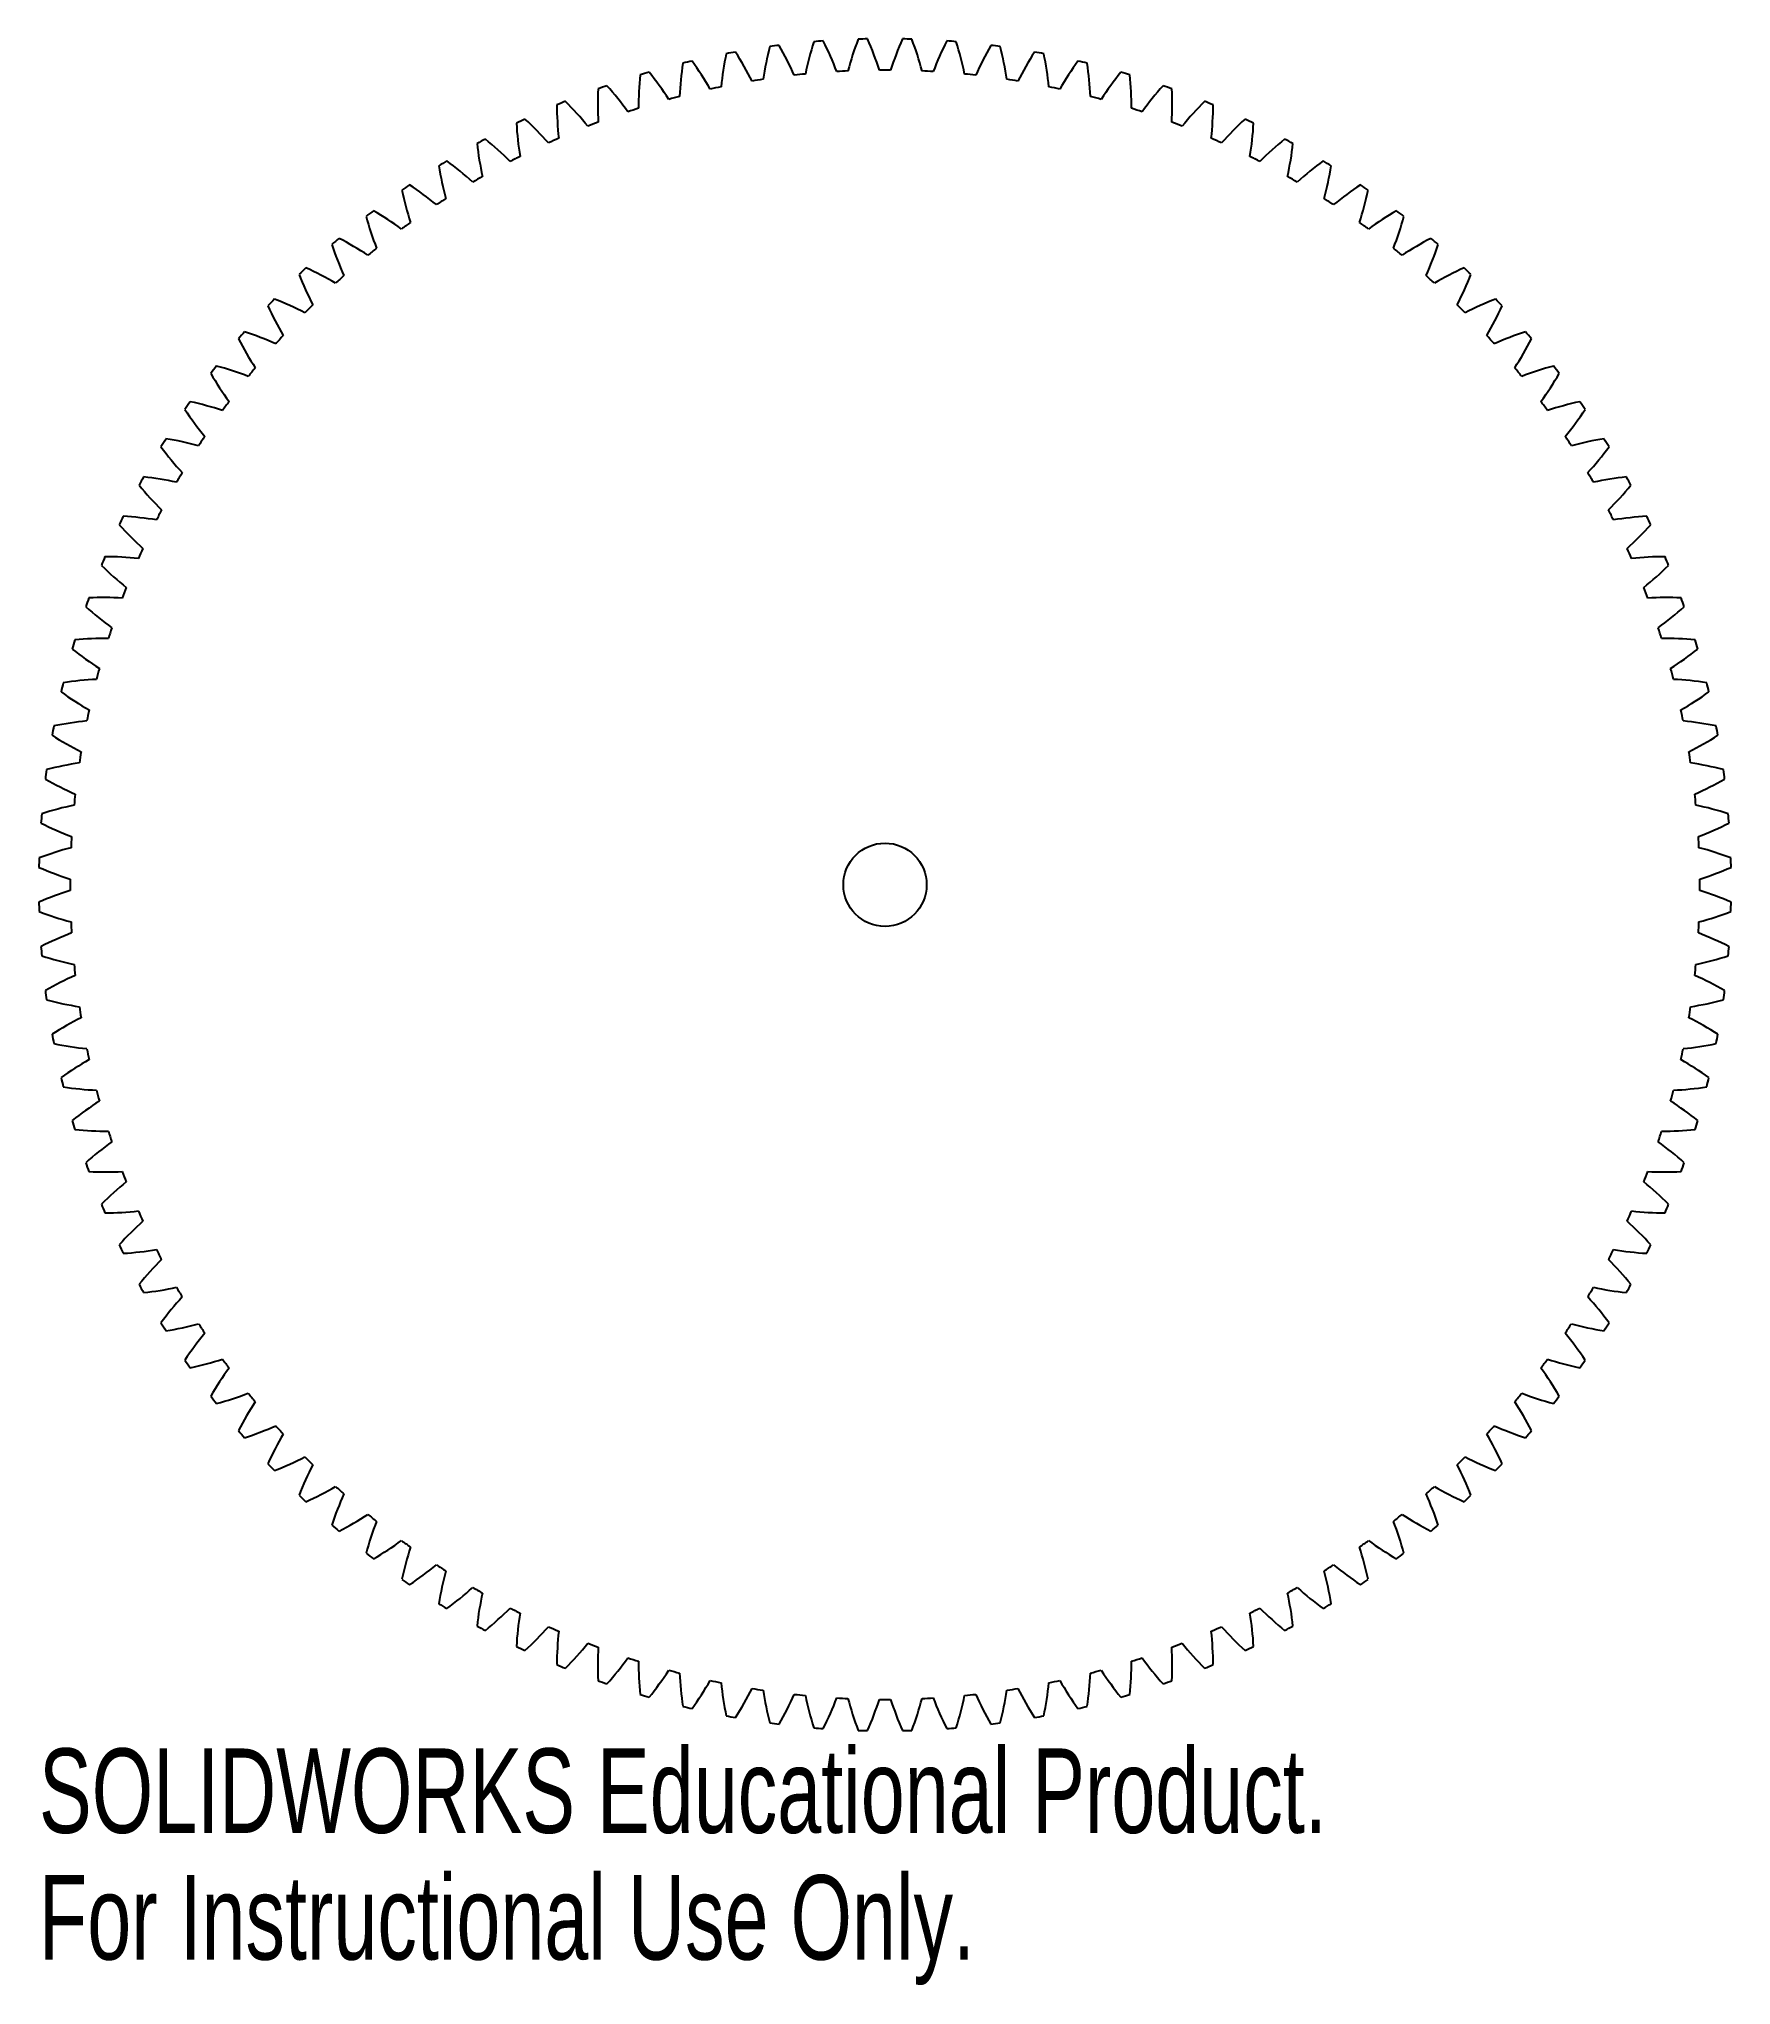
# Model space of a CAD drawing. Header units: inches. Extents: x -1.91 to 1.91, y -2.48 to 1.91.
import ezdxf

# ---------------------------------------------------------------- set-up
doc = ezdxf.new("R2010")
doc.units = ezdxf.units.IN
doc.header["$MEASUREMENT"] = 0
doc.styles.add('SLDTEXTSTYLE0', font='TXT', dxfattribs={"width": 0.7})

msp = doc.modelspace()

# ---------------------------------------------------------------- linework, layer by layer
at = {"color": 7, "linetype": 'Continuous', "lineweight": 25}
msp.add_circle((0, 0), 0.0938, dxfattribs=at)
for centre, radius, start, end in [((0.4663, 1.6991), 0.75, 165.3702, 171.123), ((0, 0), 1.9063, 97.1801, 97.8199), ((-0.8902, 1.5205), 0.75, 23.877, 29.6298), ((0.5546, 1.6724), 0.75, 162.3702, 168.123), ((0, 0), 1.9063, 94.1801, 94.8199), ((-0.8094, 1.565), 0.75, 20.877, 26.6298), ((0.6414, 1.641), 0.75, 159.3702, 165.123), ((0, 0), 1.9063, 91.1801, 91.8199), ((-0.7264, 1.6052), 0.75, 17.877, 23.6298), ((0.7264, 1.6052), 0.75, 156.3702, 162.123), ((0, 0), 1.9063, 88.1801, 88.8199), ((-0.6414, 1.641), 0.75, 14.877, 20.6298), ((0.8094, 1.565), 0.75, 153.3702, 159.123), ((0, 0), 1.9063, 85.1801, 85.8199), ((-0.5546, 1.6724), 0.75, 11.877, 17.6298), ((0.8902, 1.5205), 0.75, 150.3702, 156.123), ((0, 0), 1.9063, 82.1801, 82.8199), ((-0.4663, 1.6991), 0.75, 8.877, 14.6298), ((0.2862, 1.7385), 0.75, 171.3702, 177.123), ((0, 0), 1.9063, 103.1801, 103.8199), ((-1.0442, 1.4191), 0.75, 29.877, 35.6298), ((0.3768, 1.7212), 0.75, 168.3702, 174.123), ((0, 0), 1.9063, 100.1801, 100.8199), ((-0.9685, 1.4718), 0.75, 26.877, 32.6298), ((0.9685, 1.4718), 0.75, 147.3702, 153.123), ((0, 0), 1.9063, 79.1801, 79.8199), ((-0.3768, 1.7212), 0.75, 5.877, 11.6298), ((1.0442, 1.4191), 0.75, 144.3702, 150.123), ((0, 0), 1.9063, 76.1801, 76.8199), ((-0.2862, 1.7385), 0.75, 2.877, 8.6298), ((0, 0), 1.9063, 109.1801, 109.8199), ((-1.1869, 1.3022), 0.75, 35.877, 41.6298), ((0.1948, 1.7511), 0.75, 174.3702, 180.123), ((0, 0), 1.9063, 106.1801, 106.8199), ((-1.1171, 1.3625), 0.75, 32.877, 38.6298), ((0, 0), 1.8355, 101.6071, 102.3929), ((0, 0), 1.8355, 98.6071, 99.3929), ((0, 0), 1.8355, 95.6071, 96.3929), ((0, 0), 1.8355, 92.6071, 93.3929), ((0, 0), 1.8355, 89.6071, 90.3929), ((0, 0), 1.8355, 86.6071, 87.3929), ((0, 0), 1.8355, 83.6071, 84.3929), ((0, 0), 1.8355, 80.6071, 81.3929), ((0, 0), 1.8355, 77.6071, 78.3929), ((1.1171, 1.3625), 0.75, 141.3702, 147.123), ((0, 0), 1.9063, 73.1801, 73.8199), ((-0.1948, 1.7511), 0.75, 359.877, 5.6298), ((1.1869, 1.3022), 0.75, 138.3702, 144.123), ((0, 0), 1.9063, 70.1801, 70.8199), ((0, 0), 1.9063, 112.1801, 112.8199), ((0.0107, 1.7619), 0.75, 180.3702, 186.123), ((-1.2534, 1.2383), 0.75, 38.877, 44.6298), ((0.1029, 1.7589), 0.75, 177.3702, 183.123), ((0, 0), 1.8355, 104.6071, 105.3929), ((0, 0), 1.8355, 74.6071, 75.3929), ((-0.1029, 1.7589), 0.75, 356.877, 2.6298), ((1.2534, 1.2383), 0.75, 135.3702, 141.123), ((0, 0), 1.9063, 67.1801, 67.8199), ((-0.0107, 1.7619), 0.75, 353.877, 359.6298), ((0, 0), 1.9063, 115.1801, 115.8199), ((-0.0816, 1.76), 0.75, 183.3702, 189.123), ((-1.3165, 1.171), 0.75, 41.877, 47.6298), ((0, 0), 1.8355, 110.6071, 111.3929), ((0, 0), 1.8355, 107.6071, 108.3929), ((0, 0), 1.8355, 71.6071, 72.3929), ((0, 0), 1.8355, 68.6071, 69.3929), ((1.3165, 1.171), 0.75, 132.3702, 138.123), ((0, 0), 1.9063, 64.1801, 64.8199), ((0.0816, 1.76), 0.75, 350.877, 356.6298), ((0, 0), 1.9063, 118.1801, 118.8199), ((-0.1736, 1.7534), 0.75, 186.3702, 192.123), ((-1.376, 1.1005), 0.75, 44.877, 50.6298), ((0, 0), 1.8355, 113.6071, 114.3929), ((0, 0), 1.8355, 65.6071, 66.3929), ((1.376, 1.1005), 0.75, 129.3702, 135.123), ((0, 0), 1.9063, 61.1801, 61.8199), ((0.1736, 1.7534), 0.75, 347.877, 353.6298), ((0, 0), 1.9063, 121.1801, 121.8199), ((-1.4317, 1.027), 0.75, 47.877, 53.6298), ((0, 0), 1.8355, 116.6071, 117.3929), ((0, 0), 1.8355, 62.6071, 63.3929), ((1.4317, 1.027), 0.75, 126.3702, 132.123), ((0, 0), 1.9063, 58.1801, 58.8199), ((-0.2651, 1.7419), 0.75, 189.3702, 195.123), ((0, 0), 1.8355, 119.6071, 120.3929), ((0, 0), 1.8355, 59.6071, 60.3929), ((0.2651, 1.7419), 0.75, 344.877, 350.6298), ((0, 0), 1.9063, 124.1801, 124.8199), ((-0.3559, 1.7256), 0.75, 192.3702, 198.123), ((-1.4835, 0.9506), 0.75, 50.877, 56.6298), ((0, 0), 1.8355, 122.6071, 123.3929), ((0, 0), 1.8355, 56.6071, 57.3929), ((1.4835, 0.9506), 0.75, 123.3702, 129.123), ((0.3559, 1.7256), 0.75, 341.877, 347.6298), ((0, 0), 1.9063, 55.1801, 55.8199), ((0, 0), 1.9063, 127.1801, 127.8199), ((-0.4457, 1.7046), 0.75, 195.3702, 201.123), ((-1.5312, 0.8717), 0.75, 53.877, 59.6298), ((0, 0), 1.8355, 125.6071, 126.3929), ((0, 0), 1.8355, 53.6071, 54.3929), ((1.5312, 0.8717), 0.75, 120.3702, 126.123), ((0.4457, 1.7046), 0.75, 338.877, 344.6298), ((0, 0), 1.9063, 52.1801, 52.8199), ((0, 0), 1.9063, 130.1801, 130.8199), ((-1.5747, 0.7904), 0.75, 56.877, 62.6298), ((1.5747, 0.7904), 0.75, 117.3702, 123.123), ((0, 0), 1.9063, 49.1801, 49.8199), ((-0.5343, 1.679), 0.75, 198.3702, 204.123), ((0, 0), 1.8355, 128.6071, 129.3929), ((0, 0), 1.8355, 50.6071, 51.3929), ((0.5343, 1.679), 0.75, 335.877, 341.6298), ((0, 0), 1.9063, 133.1801, 133.8199), ((-0.6214, 1.6487), 0.75, 201.3702, 207.123), ((-1.6139, 0.7069), 0.75, 59.877, 65.6298), ((0, 0), 1.8355, 131.6071, 132.3929), ((0, 0), 1.8355, 47.6071, 48.3929), ((1.6139, 0.7069), 0.75, 114.3702, 120.123), ((0.6214, 1.6487), 0.75, 332.877, 338.6298), ((0, 0), 1.9063, 46.1801, 46.8199), ((0, 0), 1.9063, 136.1801, 136.8199), ((-1.6487, 0.6214), 0.75, 62.877, 68.6298), ((1.6487, 0.6214), 0.75, 111.3702, 117.123), ((0, 0), 1.9063, 43.1801, 43.8199), ((-0.7069, 1.6139), 0.75, 204.3702, 210.123), ((0, 0), 1.8355, 134.6071, 135.3929), ((0, 0), 1.8355, 44.6071, 45.3929), ((0.7069, 1.6139), 0.75, 329.877, 335.6298), ((0, 0), 1.9063, 139.1801, 139.8199), ((-0.7904, 1.5747), 0.75, 207.3702, 213.123), ((-1.679, 0.5343), 0.75, 65.877, 71.6298), ((0, 0), 1.8355, 137.6071, 138.3929), ((0, 0), 1.8355, 41.6071, 42.3929), ((1.679, 0.5343), 0.75, 108.3702, 114.123), ((0.7904, 1.5747), 0.75, 326.877, 332.6298), ((0, 0), 1.9063, 40.1801, 40.8199), ((0, 0), 1.9063, 142.1801, 142.8199), ((-0.8717, 1.5312), 0.75, 210.3702, 216.123), ((-1.7046, 0.4457), 0.75, 68.877, 74.6298), ((0, 0), 1.8355, 140.6071, 141.3929), ((0, 0), 1.8355, 38.6071, 39.3929), ((1.7046, 0.4457), 0.75, 105.3702, 111.123), ((0.8717, 1.5312), 0.75, 323.877, 329.6298), ((0, 0), 1.9063, 37.1801, 37.8199), ((0, 0), 1.9063, 145.1801, 145.8199), ((-0.9506, 1.4835), 0.75, 213.3702, 219.123), ((-1.7256, 0.3559), 0.75, 71.877, 77.6298), ((0, 0), 1.8355, 143.6071, 144.3929), ((0, 0), 1.8355, 35.6071, 36.3929), ((1.7256, 0.3559), 0.75, 102.3702, 108.123), ((0.9506, 1.4835), 0.75, 320.877, 326.6298), ((0, 0), 1.9063, 34.1801, 34.8199), ((0, 0), 1.8355, 146.6071, 147.3929), ((0, 0), 1.8355, 32.6071, 33.3929), ((0, 0), 1.9063, 148.1801, 148.8199), ((-1.027, 1.4317), 0.75, 216.3702, 222.123), ((-1.7419, 0.2651), 0.75, 74.877, 80.6298), ((1.7419, 0.2651), 0.75, 99.3702, 105.123), ((1.027, 1.4317), 0.75, 317.877, 323.6298), ((0, 0), 1.9063, 31.1801, 31.8199), ((0, 0), 1.8355, 149.6071, 150.3929), ((0, 0), 1.8355, 29.6071, 30.3929), ((0, 0), 1.9063, 151.1801, 151.8199), ((-1.1005, 1.376), 0.75, 219.3702, 225.123), ((-1.7534, 0.1736), 0.75, 77.877, 83.6298), ((1.7534, 0.1736), 0.75, 96.3702, 102.123), ((1.1005, 1.376), 0.75, 314.877, 320.6298), ((0, 0), 1.9063, 28.1801, 28.8199), ((0, 0), 1.8355, 152.6071, 153.3929), ((0, 0), 1.8355, 26.6071, 27.3929), ((0, 0), 1.9063, 154.1801, 154.8199), ((-1.171, 1.3165), 0.75, 222.3702, 228.123), ((-1.76, 0.0816), 0.75, 80.877, 86.6298), ((1.76, 0.0816), 0.75, 93.3702, 99.123), ((1.171, 1.3165), 0.75, 311.877, 317.6298), ((0, 0), 1.9063, 25.1801, 25.8199), ((0, 0), 1.8355, 155.6071, 156.3929), ((0, 0), 1.8355, 23.6071, 24.3929), ((0, 0), 1.9063, 157.1801, 157.8199), ((-1.2383, 1.2534), 0.75, 225.3702, 231.123), ((-1.7619, -0.0107), 0.75, 83.877, 89.6298), ((1.7619, -0.0107), 0.75, 90.3702, 96.123), ((1.2383, 1.2534), 0.75, 308.877, 314.6298), ((0, 0), 1.9063, 22.1801, 22.8199), ((0, 0), 1.8355, 158.6071, 159.3929), ((0, 0), 1.8355, 20.6071, 21.3929), ((0, 0), 1.9062, 160.1801, 160.8199), ((-1.3022, 1.1869), 0.75, 228.3702, 234.123), ((-1.7589, -0.1029), 0.75, 86.877, 92.6298), ((1.7589, -0.1029), 0.75, 87.3702, 93.123), ((1.3022, 1.1869), 0.75, 305.877, 311.6298), ((0, 0), 1.9063, 19.1801, 19.8199), ((0, 0), 1.8355, 161.6071, 162.3929), ((0, 0), 1.8355, 17.6071, 18.3929), ((0, 0), 1.9063, 163.1801, 163.8199), ((-1.3625, 1.1171), 0.75, 231.3702, 237.123), ((-1.7511, -0.1948), 0.75, 89.877, 95.6298), ((1.7511, -0.1948), 0.75, 84.3702, 90.123), ((1.3625, 1.1171), 0.75, 302.877, 308.6298), ((0, 0), 1.9063, 16.1801, 16.8199), ((0, 0), 1.8355, 164.6071, 165.3929), ((0, 0), 1.8355, 14.6071, 15.3929), ((0, 0), 1.9063, 166.1801, 166.8199), ((-1.7385, -0.2862), 0.75, 92.877, 98.6298), ((1.7385, -0.2862), 0.75, 81.3702, 87.123), ((0, 0), 1.9063, 13.1801, 13.8199), ((-1.4191, 1.0442), 0.75, 234.3702, 240.123), ((1.4191, 1.0442), 0.75, 299.877, 305.6298), ((0, 0), 1.9063, 169.1801, 169.8199), ((-1.7212, -0.3768), 0.75, 95.877, 101.6298), ((0, 0), 1.8355, 167.6071, 168.3929), ((0, 0), 1.8355, 11.6071, 12.3929), ((1.7212, -0.3768), 0.75, 78.3702, 84.123), ((0, 0), 1.9063, 10.1801, 10.8199), ((-1.4718, 0.9685), 0.75, 237.3702, 243.123), ((1.4718, 0.9685), 0.75, 296.877, 302.6298), ((-1.6991, -0.4663), 0.75, 98.877, 104.6298), ((0, 0), 1.8355, 170.6071, 171.3929), ((0, 0), 1.8355, 8.6071, 9.3929), ((1.6991, -0.4663), 0.75, 75.3702, 81.123), ((0, 0), 1.9063, 172.1801, 172.8199), ((-1.5205, 0.8902), 0.75, 240.3702, 246.123), ((1.5205, 0.8902), 0.75, 293.877, 299.6298), ((0, 0), 1.9063, 7.1801, 7.8199), ((-1.6724, -0.5546), 0.75, 101.877, 107.6298), ((0, 0), 1.8355, 173.6071, 174.3929), ((0, 0), 1.8355, 5.6071, 6.3929), ((1.6724, -0.5546), 0.75, 72.3702, 78.123), ((0, 0), 1.9063, 175.1801, 175.8199), ((-1.565, 0.8094), 0.75, 243.3702, 249.123), ((1.565, 0.8094), 0.75, 290.877, 296.6298), ((0, 0), 1.9063, 4.1801, 4.8199), ((0, 0), 1.8355, 176.6071, 177.3929), ((0, 0), 1.8355, 2.6071, 3.3929), ((0, 0), 1.9063, 178.1801, 178.8199), ((-1.641, -0.6414), 0.75, 104.877, 110.6298), ((1.641, -0.6414), 0.75, 69.3702, 75.123), ((0, 0), 1.9063, 1.1801, 1.8199), ((-1.6052, 0.7264), 0.75, 246.3702, 252.123), ((0, 0), 1.8355, 179.6071, 180.3929), ((1.6052, 0.7264), 0.75, 287.877, 293.6298), ((0, 0), 1.8355, 359.6071, 0.3929), ((-1.6052, -0.7264), 0.75, 107.877, 113.6298), ((0, 0), 1.9063, 181.1801, 181.8199), ((1.6052, -0.7264), 0.75, 66.3702, 72.123), ((0, 0), 1.9063, 358.1801, 358.8199), ((-1.641, 0.6414), 0.75, 249.3702, 255.123), ((0, 0), 1.8355, 182.6071, 183.3929), ((0, 0), 1.8355, 356.6071, 357.3929), ((1.641, 0.6414), 0.75, 284.877, 290.6298), ((-1.565, -0.8094), 0.75, 110.877, 116.6298), ((1.565, -0.8094), 0.75, 63.3702, 69.123), ((0, 0), 1.9063, 184.1801, 184.8199), ((-1.6724, 0.5546), 0.75, 252.3702, 258.123), ((1.6724, 0.5546), 0.75, 281.877, 287.6298), ((0, 0), 1.9063, 355.1801, 355.8199), ((-1.5205, -0.8902), 0.75, 113.877, 119.6298), ((0, 0), 1.8355, 185.6071, 186.3929), ((0, 0), 1.8355, 353.6071, 354.3929), ((1.5205, -0.8902), 0.75, 60.3702, 66.123), ((0, 0), 1.9063, 187.1801, 187.8199), ((-1.6991, 0.4663), 0.75, 255.3702, 261.123), ((1.6991, 0.4663), 0.75, 278.877, 284.6298), ((0, 0), 1.9063, 352.1801, 352.8199), ((-1.4718, -0.9685), 0.75, 116.877, 122.6298), ((0, 0), 1.8355, 188.6071, 189.3929), ((0, 0), 1.8355, 350.6071, 351.3929), ((1.4718, -0.9685), 0.75, 57.3702, 63.123), ((0, 0), 1.9063, 190.1801, 190.8199), ((0, 0), 1.9063, 349.1801, 349.8199), ((-1.7212, 0.3768), 0.75, 258.3702, 264.123), ((-1.4191, -1.0442), 0.75, 119.877, 125.6298), ((0, 0), 1.8355, 191.6071, 192.3929), ((0, 0), 1.8355, 347.6071, 348.3929), ((1.4191, -1.0442), 0.75, 54.3702, 60.123), ((1.7212, 0.3768), 0.75, 275.877, 281.6298), ((0, 0), 1.9063, 193.1801, 193.8199), ((0, 0), 1.9063, 346.1801, 346.8199), ((-1.7385, 0.2862), 0.75, 261.3702, 267.123), ((0, 0), 1.8355, 194.6071, 195.3929), ((0, 0), 1.8355, 344.6071, 345.3929), ((1.7385, 0.2862), 0.75, 272.877, 278.6298), ((-1.3625, -1.1171), 0.75, 122.877, 128.6298), ((1.3625, -1.1171), 0.75, 51.3702, 57.123), ((0, 0), 1.9063, 196.1801, 196.8199), ((-1.7511, 0.1948), 0.75, 264.3702, 270.123), ((0, 0), 1.8355, 197.6071, 198.3929), ((0, 0), 1.8355, 341.6071, 342.3929), ((1.7511, 0.1948), 0.75, 269.877, 275.6298), ((0, 0), 1.9063, 343.1801, 343.8199), ((-1.3022, -1.1869), 0.75, 125.877, 131.6298), ((1.3022, -1.1869), 0.75, 48.3702, 54.123), ((0, 0), 1.9063, 199.1801, 199.8199), ((-1.7589, 0.1029), 0.75, 267.3702, 273.123), ((0, 0), 1.8355, 200.6071, 201.3929), ((0, 0), 1.8355, 338.6071, 339.3929), ((1.7589, 0.1029), 0.75, 266.877, 272.6298), ((0, 0), 1.9063, 340.1801, 340.8199), ((-1.2383, -1.2534), 0.75, 128.877, 134.6298), ((1.2383, -1.2534), 0.75, 45.3702, 51.123), ((0, 0), 1.9063, 202.1801, 202.8199), ((-1.7619, 0.0107), 0.75, 270.3702, 276.123), ((0, 0), 1.8355, 203.6071, 204.3929), ((0, 0), 1.8355, 335.6071, 336.3929), ((1.7619, 0.0107), 0.75, 263.877, 269.6298), ((0, 0), 1.9063, 337.1801, 337.8199), ((-1.171, -1.3165), 0.75, 131.877, 137.6298), ((1.171, -1.3165), 0.75, 42.3702, 48.123), ((0, 0), 1.9063, 205.1801, 205.8199), ((-1.76, -0.0816), 0.75, 273.3702, 279.123), ((0, 0), 1.8355, 206.6071, 207.3929), ((0, 0), 1.8355, 332.6071, 333.3929), ((1.76, -0.0816), 0.75, 260.877, 266.6298), ((0, 0), 1.9063, 334.1801, 334.8199), ((-1.1005, -1.376), 0.75, 134.877, 140.6298), ((1.1005, -1.376), 0.75, 39.3702, 45.123), ((0, 0), 1.9063, 208.1801, 208.8199), ((-1.7534, -0.1736), 0.75, 276.3702, 282.123), ((0, 0), 1.8355, 209.6071, 210.3929), ((0, 0), 1.8355, 329.6071, 330.3929), ((1.7534, -0.1736), 0.75, 257.877, 263.6298), ((0, 0), 1.9063, 331.1801, 331.8199), ((-1.027, -1.4317), 0.75, 137.877, 143.6298), ((1.027, -1.4317), 0.75, 36.3702, 42.123), ((0, 0), 1.9063, 211.1801, 211.8199), ((-1.7419, -0.2651), 0.75, 279.3702, 285.123), ((0, 0), 1.8355, 212.6071, 213.3929), ((0, 0), 1.8355, 326.6071, 327.3929), ((1.7419, -0.2651), 0.75, 254.877, 260.6298), ((0, 0), 1.9063, 328.1801, 328.8199), ((-0.9506, -1.4835), 0.75, 140.877, 146.6298), ((0.9506, -1.4835), 0.75, 33.3702, 39.123), ((0, 0), 1.9063, 214.1801, 214.8199), ((-1.7256, -0.3559), 0.75, 282.3702, 288.123), ((-0.8717, -1.5312), 0.75, 143.877, 149.6298), ((0, 0), 1.8355, 215.6071, 216.3929), ((0, 0), 1.8355, 323.6071, 324.3929), ((0.8717, -1.5312), 0.75, 30.3702, 36.123), ((1.7256, -0.3559), 0.75, 251.877, 257.6298), ((0, 0), 1.9063, 325.1801, 325.8199), ((0, 0), 1.9063, 217.1801, 217.8199), ((-1.7046, -0.4457), 0.75, 285.3702, 291.123), ((-0.7904, -1.5747), 0.75, 146.877, 152.6298), ((0, 0), 1.8355, 218.6071, 219.3929), ((0, 0), 1.8355, 320.6071, 321.3929), ((0.7904, -1.5747), 0.75, 27.3702, 33.123), ((1.7046, -0.4457), 0.75, 248.877, 254.6298), ((0, 0), 1.9063, 322.1801, 322.8199), ((-1.679, -0.5343), 0.75, 288.3702, 294.123), ((0, 0), 1.8355, 221.6071, 222.3929), ((0, 0), 1.8355, 317.6071, 318.3929), ((1.679, -0.5343), 0.75, 245.877, 251.6298), ((0, 0), 1.9063, 220.1801, 220.8199), ((-0.7069, -1.6139), 0.75, 149.877, 155.6298), ((0.7069, -1.6139), 0.75, 24.3702, 30.123), ((0, 0), 1.9063, 319.1801, 319.8199), ((0, 0), 1.9063, 223.1801, 223.8199), ((-1.6487, -0.6214), 0.75, 291.3702, 297.123), ((-0.6214, -1.6487), 0.75, 152.877, 158.6298), ((0, 0), 1.8355, 224.6071, 225.3929), ((0, 0), 1.8355, 314.6071, 315.3929), ((0.6214, -1.6487), 0.75, 21.3702, 27.123), ((1.6487, -0.6214), 0.75, 242.877, 248.6298), ((0, 0), 1.9063, 316.1801, 316.8199), ((-1.6139, -0.7069), 0.75, 294.3702, 300.123), ((0, 0), 1.8355, 227.6071, 228.3929), ((0, 0), 1.8355, 311.6071, 312.3929), ((1.6139, -0.7069), 0.75, 239.877, 245.6298), ((0, 0), 1.9063, 226.1801, 226.8199), ((-0.5343, -1.679), 0.75, 155.877, 161.6298), ((0.5343, -1.679), 0.75, 18.3702, 24.123), ((0, 0), 1.9063, 313.1801, 313.8199), ((0, 0), 1.9063, 229.1801, 229.8199), ((-1.5747, -0.7904), 0.75, 297.3702, 303.123), ((-0.4457, -1.7046), 0.75, 158.877, 164.6298), ((0, 0), 1.8355, 230.6071, 231.3929), ((0, 0), 1.8355, 308.6071, 309.3929), ((0.4457, -1.7046), 0.75, 15.3702, 21.123), ((1.5747, -0.7904), 0.75, 236.877, 242.6298), ((0, 0), 1.9063, 310.1801, 310.8199), ((-1.5312, -0.8717), 0.75, 300.3702, 306.123), ((0, 0), 1.8355, 233.6071, 234.3929), ((0, 0), 1.8355, 305.6071, 306.3929), ((1.5312, -0.8717), 0.75, 233.877, 239.6298), ((0, 0), 1.9063, 232.1801, 232.8199), ((-0.3559, -1.7256), 0.75, 161.877, 167.6298), ((-1.4835, -0.9506), 0.75, 303.3702, 309.123), ((0, 0), 1.8355, 236.6071, 237.3929), ((0, 0), 1.8355, 302.6071, 303.3929), ((1.4835, -0.9506), 0.75, 230.877, 236.6298), ((0.3559, -1.7256), 0.75, 12.3702, 18.123), ((0, 0), 1.9063, 307.1801, 307.8199), ((0, 0), 1.9063, 235.1801, 235.8199), ((-0.2651, -1.7419), 0.75, 164.877, 170.6298), ((0.2651, -1.7419), 0.75, 9.3702, 15.123), ((0, 0), 1.9063, 304.1801, 304.8199), ((0, 0), 1.9063, 238.1801, 238.8199), ((-1.4317, -1.027), 0.75, 306.3702, 312.123), ((0, 0), 1.8355, 239.6071, 240.3929), ((-0.1736, -1.7534), 0.75, 167.877, 173.6298), ((0, 0), 1.8355, 299.6071, 300.3929), ((0.1736, -1.7534), 0.75, 6.3702, 12.123), ((1.4317, -1.027), 0.75, 227.877, 233.6298), ((0, 0), 1.9063, 301.1801, 301.8199), ((-1.376, -1.1005), 0.75, 309.3702, 315.123), ((0, 0), 1.8355, 242.6071, 243.3929), ((-0.0816, -1.76), 0.75, 170.877, 176.6298), ((0, 0), 1.8355, 296.6071, 297.3929), ((0.0816, -1.76), 0.75, 3.3702, 9.123), ((1.376, -1.1005), 0.75, 224.877, 230.6298), ((0, 0), 1.9063, 241.1801, 241.8199), ((-1.3165, -1.171), 0.75, 312.3702, 318.123), ((0, 0), 1.8355, 245.6071, 246.3929), ((0.0107, -1.7619), 0.75, 173.877, 179.6298), ((-1.2534, -1.2383), 0.75, 315.3702, 321.123), ((0, 0), 1.8355, 248.6071, 249.3929), ((0, 0), 1.8355, 290.6071, 291.3929), ((1.2534, -1.2383), 0.75, 218.877, 224.6298), ((0, 0), 1.8355, 293.6071, 294.3929), ((-0.0107, -1.7619), 0.75, 0.3702, 6.123), ((1.3165, -1.171), 0.75, 221.877, 227.6298), ((0, 0), 1.9063, 298.1801, 298.8199), ((0, 0), 1.9063, 244.1801, 244.8199), ((0.1029, -1.7589), 0.75, 176.877, 182.6298), ((-1.1869, -1.3022), 0.75, 318.3702, 324.123), ((0, 0), 1.8355, 251.6071, 252.3929), ((0.1948, -1.7511), 0.75, 179.877, 185.6298), ((-0.1948, -1.7511), 0.75, 354.3702, 0.123), ((0, 0), 1.8355, 287.6071, 288.3929), ((1.1869, -1.3022), 0.75, 215.877, 221.6298), ((-0.1029, -1.7589), 0.75, 357.3702, 3.123), ((0, 0), 1.9063, 295.1801, 295.8199), ((0, 0), 1.9063, 247.1801, 247.8199), ((0, 0), 1.9063, 250.1801, 250.8199), ((-1.1171, -1.3625), 0.75, 321.3702, 327.123), ((0, 0), 1.8355, 254.6071, 255.3929), ((0.2862, -1.7385), 0.75, 182.877, 188.6298), ((-1.0442, -1.4191), 0.75, 324.3702, 330.123), ((0, 0), 1.8355, 257.6071, 258.3929), ((0, 0), 1.8355, 281.6071, 282.3929), ((1.0442, -1.4191), 0.75, 209.877, 215.6298), ((-0.2862, -1.7385), 0.75, 351.3702, 357.123), ((0, 0), 1.8355, 284.6071, 285.3929), ((1.1171, -1.3625), 0.75, 212.877, 218.6298), ((0, 0), 1.9063, 289.1801, 289.8199), ((0, 0), 1.9063, 292.1801, 292.8199), ((0, 0), 1.9063, 253.1801, 253.8199), ((0.3768, -1.7212), 0.75, 185.877, 191.6298), ((-0.9685, -1.4718), 0.75, 327.3702, 333.123), ((0, 0), 1.8355, 260.6071, 261.3929), ((0.4663, -1.6991), 0.75, 188.877, 194.6298), ((-0.8902, -1.5205), 0.75, 330.3702, 336.123), ((0, 0), 1.8355, 263.6071, 264.3929), ((0.5546, -1.6724), 0.75, 191.877, 197.6298), ((-0.8094, -1.565), 0.75, 333.3702, 339.123), ((0, 0), 1.8355, 266.6071, 267.3929), ((0.6414, -1.641), 0.75, 194.877, 200.6298), ((-0.7264, -1.6052), 0.75, 336.3702, 342.123), ((0, 0), 1.8355, 269.6071, 270.3929), ((0.7264, -1.6052), 0.75, 197.877, 203.6298), ((-0.6414, -1.641), 0.75, 339.3702, 345.123), ((0, 0), 1.8355, 272.6071, 273.3929), ((0.8094, -1.565), 0.75, 200.877, 206.6298), ((-0.5546, -1.6724), 0.75, 342.3702, 348.123), ((0, 0), 1.8355, 275.6071, 276.3929), ((0.8902, -1.5205), 0.75, 203.877, 209.6298), ((-0.4663, -1.6991), 0.75, 345.3702, 351.123), ((0, 0), 1.8355, 278.6071, 279.3929), ((0.9685, -1.4718), 0.75, 206.877, 212.6298), ((-0.3768, -1.7212), 0.75, 348.3702, 354.123), ((0, 0), 1.9063, 286.1801, 286.8199), ((0, 0), 1.9063, 256.1801, 256.8199), ((0, 0), 1.9063, 259.1801, 259.8199), ((0, 0), 1.9063, 280.1801, 280.8199), ((0, 0), 1.9063, 283.1801, 283.8199), ((0, 0), 1.9063, 262.1801, 262.8199), ((0, 0), 1.9063, 265.1801, 265.8199), ((0, 0), 1.9063, 268.1801, 268.8199), ((0, 0), 1.9063, 271.1801, 271.8199), ((0, 0), 1.9063, 274.1801, 274.8199), ((0, 0), 1.9063, 277.1801, 277.8199)]:
    msp.add_arc(centre, radius, start, end, dxfattribs=at)

# ---------------------------------------------------------------- texts
at = {"color": 7, "linetype": 'Continuous', "char_height": 0.1903, "attachment_point": 1, "style": 'SLDTEXTSTYLE0'}
for s, insert in [('SOLIDWORKS Educational Product.', (-1.9058, -1.946)), ('For Instructional Use Only.', (-1.9058, -2.2314))]:
    msp.add_mtext(s, dxfattribs=dict(at, insert=insert))

doc.saveas('drawing.dxf')
